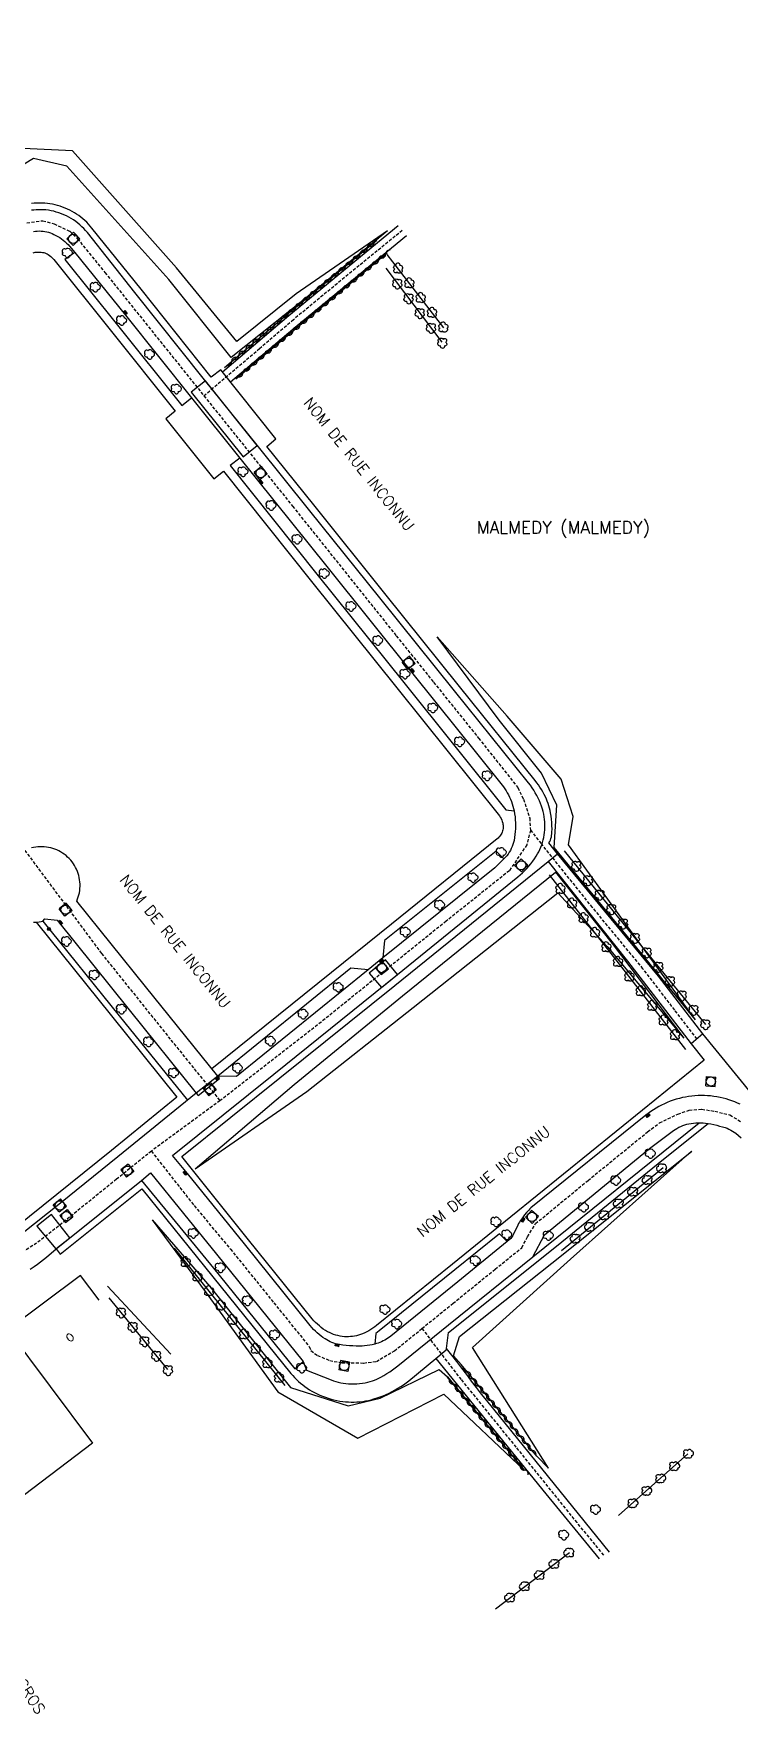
# Model space of a CAD drawing. Header units: millimetres. Extents: x 267000 to 267771, y 124261 to 125001.
# Drawn here: x 267384.8 to 267498.8, y 124571.6 to 124842.8 of the extents above; entities that cross this region are included whole.
import ezdxf
from ezdxf.enums import TextEntityAlignment as Align

# ---------------------------------------------------------------- set-up
doc = ezdxf.new("R2010")
doc.units = ezdxf.units.MM
doc.linetypes.add('DASHED', pattern=[0.75, 0.5, -0.25])
doc.layers.get('0').update_dxf_attribs({"linetype": 'CONTINUOUS'})
for name, color, linetype in [('W0001', 6, 'DASHED'), ('W0003', 5, 'CONTINUOUS'), ('W0006', 2, 'CONTINUOUS'), ('W0008', 7, 'CONTINUOUS'), ('W0014', 7, 'CONTINUOUS'), ('W0020', 2, 'CONTINUOUS'), ('W0060', 7, 'DASHED'), ('W0061', 7, 'CONTINUOUS'), ('W0100', 7, 'CONTINUOUS'), ('W0210', 2, 'CONTINUOUS'), ('W0211', 2, 'CONTINUOUS'), ('W0212', 2, 'CONTINUOUS'), ('W0213', 2, 'CONTINUOUS'), ('W0300', 7, 'CONTINUOUS'), ('W0302', 3, 'CONTINUOUS'), ('W0310', 3, 'CONTINUOUS'), ('W0323', 7, 'CONTINUOUS'), ('W0400', 7, 'CONTINUOUS'), ('W0420', 7, 'CONTINUOUS'), ('W0856', 7, 'CONTINUOUS'), ('W0980', 7, 'CONTINUOUS'), ('W0989', 7, 'CONTINUOUS'), ('W0991', 7, 'CONTINUOUS')]:
    doc.layers.add(name, color=color, linetype=linetype)
doc.styles.get("Standard").update_dxf_attribs({"font": 'romans.shx', "width": 0.85})

# ---------------------------------------------------------------- blocks, each defined once
blk = doc.blocks.new('T300')
for p, q in [((-0.8, 0.51), (-0.86, 0.34)), ((-0.86, 0.34), (-0.86, 0.17)), ((-0.86, 0.17), (-0.74, 0.06)), ((-0.69, 0.63), (-0.8, 0.51)), ((-0.8, -0.06), (-0.74, 0.06)), ((-0.74, 0.06), (-0.69, 0.11)), ((-0.57, 0.69), (-0.69, 0.63)), ((-0.46, 0.69), (-0.57, 0.69)), ((-0.29, 0.63), (-0.46, 0.69)), ((-0.29, 0.63), (-0.17, 0.74)), ((-0.23, 0.57), (-0.29, 0.63)), ((-0.17, 0.74), (-0.06, 0.8)), ((-0.06, 0.8), (0.06, 0.8)), ((0.06, 0.8), (0.23, 0.74)), ((0.23, 0.74), (0.34, 0.63)), ((0.34, 0.63), (0.4, 0.51)), ((0.46, 0.46), (0.34, 0.46)), ((0.4, 0.51), (0.4, 0.46)), ((0.57, 0.4), (0.46, 0.46)), ((0.57, 0.4), (0.69, 0.29)), ((0.69, 0.29), (0.74, 0.17)), ((0.74, 0.06), (0.69, -0.17)), ((0.74, 0.17), (0.74, 0.06)), ((-0.8, -0.17), (-0.8, -0.06)), ((-0.8, -0.23), (-0.8, -0.17)), ((-0.74, -0.34), (-0.8, -0.23)), ((-0.69, -0.4), (-0.74, -0.34)), ((-0.51, -0.46), (-0.69, -0.4)), ((-0.4, -0.46), (-0.51, -0.46)), ((-0.4, -0.46), (-0.34, -0.46)), ((-0.34, -0.46), (-0.34, -0.4)), ((-0.34, -0.51), (-0.34, -0.46)), ((-0.29, -0.63), (-0.34, -0.51)), ((-0.17, -0.74), (-0.29, -0.63)), ((-0.06, -0.8), (-0.17, -0.74)), ((0.06, -0.8), (-0.06, -0.8)), ((0.17, -0.74), (0.06, -0.8)), ((0.23, -0.69), (0.17, -0.74)), ((0.29, -0.46), (0.23, -0.46)), ((0.29, -0.63), (0.23, -0.69)), ((0.46, -0.4), (0.29, -0.46)), ((0.34, -0.51), (0.29, -0.63)), ((0.34, -0.51), (0.34, -0.46)), ((0.57, -0.34), (0.46, -0.4)), ((0.63, -0.29), (0.57, -0.34)), ((0.69, -0.17), (0.63, -0.29))]:
    blk.add_line(p, q)
blk = doc.blocks.new('T420')
for p, q in [((0.75, 0.75), (-0.75, 0.75)), ((-0.75, 0.75), (-0.75, -0.75)), ((0.75, 0.75), (0.75, -0.75)), ((0.75, -0.75), (-0.75, -0.75))]:
    blk.add_line(p, q)
blk.add_ellipse((0, 0), major_axis=(-0.53, 0.53), ratio=1, start_param=3.926991, end_param=10.210176)
blk = doc.blocks.new('T400')
for p, q in [((-0.15, 0.3), (0.15, 0.3)), ((-0.15, -0.25), (-0.15, 0.3)), ((-0.15, 0.15), (0.15, 0.15)), ((-0.15, 0), (0.15, 0)), ((0.15, 0.3), (0.15, -0.25)), ((-0.15, -0.15), (0.15, -0.15)), ((-0.15, -0.25), (-0.15, -0.3)), ((-0.15, -0.3), (0.15, -0.3)), ((0.15, -0.3), (0.15, -0.25))]:
    blk.add_line(p, q)
blk = doc.blocks.new('T856')
for p, q in [((-0.125, 0), (0.125, 0)), ((0, 0.125), (0, -0.125))]:
    blk.add_line(p, q)
blk.add_ellipse((0, 0), major_axis=(-0.177, 0.177), ratio=1, start_param=3.9269908, end_param=10.2101761)
blk = doc.blocks.new('t302o')
for p, q in [((-0.8, 0.51), (-0.86, 0.34)), ((-0.86, 0.34), (-0.86, 0.17)), ((-0.86, 0.17), (-0.74, 0.06)), ((-0.69, 0.63), (-0.8, 0.51)), ((-0.8, -0.06), (-0.74, 0.06)), ((-0.74, 0.06), (-0.69, 0.11)), ((-0.57, 0.69), (-0.69, 0.63)), ((-0.46, 0.69), (-0.57, 0.69)), ((-0.29, 0.63), (-0.46, 0.69)), ((-0.29, 0.63), (-0.17, 0.74)), ((-0.23, 0.57), (-0.29, 0.63)), ((-0.17, 0.74), (-0.06, 0.8)), ((-0.06, 0.8), (0.06, 0.8)), ((0.06, 0.8), (0.23, 0.74)), ((0.23, 0.74), (0.34, 0.63)), ((0.34, 0.63), (0.4, 0.51)), ((0.46, 0.46), (0.34, 0.46)), ((0.4, 0.51), (0.4, 0.46)), ((0.57, 0.4), (0.46, 0.46)), ((0.57, 0.4), (0.69, 0.29)), ((0.69, 0.29), (0.74, 0.17)), ((0.74, 0.06), (0.69, -0.17)), ((0.74, 0.17), (0.74, 0.06)), ((-0.8, -0.17), (-0.8, -0.06)), ((-0.8, -0.23), (-0.8, -0.17)), ((-0.74, -0.34), (-0.8, -0.23)), ((-0.69, -0.4), (-0.74, -0.34)), ((-0.51, -0.46), (-0.69, -0.4)), ((-0.4, -0.46), (-0.51, -0.46)), ((-0.4, -0.46), (-0.34, -0.46)), ((-0.34, -0.46), (-0.34, -0.4)), ((-0.34, -0.51), (-0.34, -0.46)), ((-0.29, -0.63), (-0.34, -0.51)), ((-0.17, -0.74), (-0.29, -0.63)), ((-0.06, -0.8), (-0.17, -0.74)), ((0.06, -0.8), (-0.06, -0.8)), ((0.17, -0.74), (0.06, -0.8)), ((0.23, -0.69), (0.17, -0.74)), ((0.29, -0.46), (0.23, -0.46)), ((0.29, -0.63), (0.23, -0.69)), ((0.46, -0.4), (0.29, -0.46)), ((0.34, -0.51), (0.29, -0.63)), ((0.34, -0.51), (0.34, -0.46)), ((0.57, -0.34), (0.46, -0.4)), ((0.63, -0.29), (0.57, -0.34)), ((0.69, -0.17), (0.63, -0.29))]:
    blk.add_line(p, q)
blk = doc.blocks.new('t310o')
at = {"color": 0, "linetype": 'Continuous'}
for centre, start, end in [((-0.5, 0.38), 216.8699, 323.1304), ((0.5, -0.37), 36.8699, 143.1303)]:
    blk.add_arc(centre, 0.625, start, end, dxfattribs=at)

msp = doc.modelspace()

# ---------------------------------------------------------------- linework, layer by layer
at = {"layer": 'W0001'}
for points in [[(267383.72, 124812.28), (267386.29, 124812.64), (267388.1, 124812.11), (267390.65, 124810.94), (267391.88, 124809.73), (267396.32, 124804.28), (267405.73, 124792.55), (267412.31, 124784.36), (267426.63, 124766.53), (267436.45, 124754.26), (267443.38, 124745.6), (267449.41, 124738.1), (267456.67, 124729.08), (267463.01, 124721.1), (267463.94, 124719.2), (267464.92, 124716.16), (267465.04, 124714.22), (267464.45, 124711.86), (267461.64, 124707.68), (267451.43, 124699.52), (267441.21, 124691.28), (267431.24, 124683.23), (267414.9, 124670.53), (267403.82, 124662.4), (267398.18, 124657.84), (267388.83, 124650.28), (267385.29, 124647.54), (267380.7, 124644.62)], [(267412.31, 124784.36), (267413.61, 124785.46)], [(267465.04, 124714.22), (267466.88, 124711.94)], [(267383.38, 124710.96), (267395.76, 124694.32), (267406.99, 124680.33), (267414.9, 124670.53)], [(267403.82, 124662.4), (267410.72, 124653.59), (267416.59, 124646.58), (267423.59, 124637.91), (267429.31, 124630.84), (267429.58, 124630.18), (267430.64, 124629.39), (267432.63, 124628.6), (267434.6, 124628.19), (267438.11, 124628.18), (267440.16, 124628.41), (267440.16, 124628.41), (267442.05, 124629.57), (267443.07, 124630.13), (267447.52, 124633.75), (267452.54, 124637.82), (267459.33, 124643.33), (267463.65, 124646.8), (267464.58, 124648.57), (267465.87, 124650.69), (267474.34, 124657.67), (267483.96, 124665.51), (267485.9, 124666.94), (267488.86, 124668.36), (267490.68, 124669), (267492.71, 124669.15), (267494.84, 124668.83), (267497.26, 124668.24), (267499, 124667.17)], [(267447.52, 124633.75), (267448.88, 124631.99)]]:
    msp.add_lwpolyline(points, dxfattribs=at)
at = {"layer": 'W0003'}
msp.add_lwpolyline([(267414.55, 124674.51), (267411.06, 124671.73), (267411.36, 124671.36), (267414.85, 124674.14)], close=True, dxfattribs=at)
at = {"layer": 'W0006'}
for points in [[(267391.47, 124807.49), (267389.87, 124806.36), (267398.13, 124796.02), (267408.74, 124782.8), (267410.3, 124784.05)], [(267418.1, 124774.31), (267416.57, 124773.09), (267430.56, 124755.58), (267444.59, 124738.07), (267461.08, 124717.49), (267462.39, 124717.34)], [(267460.77, 124709.59), (267459.5, 124710.85), (267441.49, 124696.39), (267441.23, 124693.59)], [(267386.3, 124699.55), (267398.61, 124684.23), (267409.64, 124670.6)], [(267438.86, 124691.65), (267436.05, 124691.96), (267414.55, 124674.51)], [(267465.44, 124645.34), (267492.3, 124666.98)], [(267402.25, 124657.65), (267413.87, 124643.49), (267426.99, 124627.26), (267428.33, 124628.4)], [(267461.29, 124647.79), (267460.03, 124649.03), (267452.83, 124643.21), (267440.63, 124633.39), (267440.08, 124632.96), (267439.89, 124631.23)]]:
    msp.add_lwpolyline(points, dxfattribs=at)
at = {"layer": 'W0008'}
for points in [[(267498.92, 124669.95), (267498.48, 124670.16), (267498.03, 124670.35), (267497.57, 124670.53), (267497.11, 124670.68), (267496.64, 124670.83), (267496.17, 124670.95), (267495.67, 124671.07), (267495.17, 124671.16), (267494.66, 124671.24), (267494.15, 124671.3), (267493.64, 124671.34), (267493.13, 124671.37), (267492.62, 124671.37), (267492.11, 124671.36), (267491.6, 124671.33), (267491.09, 124671.28), (267490.59, 124671.22), (267490.08, 124671.13), (267489.58, 124671.03), (267489.09, 124670.91), (267488.6, 124670.77), (267488.11, 124670.62), (267487.63, 124670.45), (267487.15, 124670.26), (267486.69, 124670.05), (267486.23, 124669.83), (267485.78, 124669.6), (267485.33, 124669.34), (267484.9, 124669.07), (267484.48, 124668.79), (267484.06, 124668.49), (267483.66, 124668.18), (267465.12, 124653.21), (267464.93, 124653.05), (267464.76, 124652.87), (267464.42, 124652.5), (267464.11, 124652.12), (267463.86, 124651.8), (267463.63, 124651.48), (267463.4, 124651.15), (267463.26, 124650.92), (267463.13, 124650.69), (267463.01, 124650.45), (267462.32, 124648.96), (267462.22, 124648.77), (267462.11, 124648.59), (267462.01, 124648.43), (267461.89, 124648.29), (267461.85, 124648.26), (267461.29, 124647.79), (267453.29, 124641.29), (267442.49, 124632.52), (267442.27, 124632.35), (267442.03, 124632.18), (267441.78, 124632.02), (267441.53, 124631.87), (267441.27, 124631.74), (267441.01, 124631.61), (267440.73, 124631.5), (267440.45, 124631.4), (267440.17, 124631.31), (267439.89, 124631.23), (267439.48, 124631.13), (267439.08, 124631.06), (267438.67, 124631), (267438.26, 124630.95), (267437.85, 124630.92), (267437.44, 124630.91), (267436.9, 124630.91), (267436.36, 124630.93), (267435.81, 124630.96), (267435.27, 124631.01), (267434.73, 124631.08), (267434.2, 124631.16), (267433.89, 124631.22), (267433.58, 124631.29), (267433.28, 124631.39), (267432.99, 124631.49), (267432.7, 124631.61), (267432.42, 124631.75), (267432.14, 124631.9), (267431.88, 124632.06), (267431.54, 124632.29), (267431.22, 124632.53), (267430.9, 124632.78), (267430.6, 124633.04), (267430.31, 124633.32), (267430.02, 124633.6), (267429.75, 124633.9), (267429.49, 124634.21), (267418.85, 124647.43), (267409.67, 124658.77), (267407.24, 124661.69), (267423.62, 124674.81), (267443.56, 124690.9), (267463.03, 124706.69), (267463.41, 124707.01), (267463.77, 124707.35), (267464.13, 124707.69), (267464.47, 124708.05), (267464.8, 124708.42), (267465.12, 124708.81), (267465.42, 124709.2), (267465.7, 124709.61), (267465.97, 124710.03), (267466.18, 124710.38), (267466.38, 124710.74), (267466.55, 124711.11), (267466.71, 124711.48), (267466.86, 124711.87), (267466.98, 124712.25), (267467.09, 124712.65), (267467.18, 124713.05), (267467.25, 124713.45), (267467.31, 124713.87), (267467.35, 124714.29), (267467.36, 124714.71), (267467.36, 124715.13), (267467.35, 124715.55), (267467.31, 124715.96), (267467.25, 124716.38), (267467.18, 124716.8), (267467.08, 124717.21), (267466.97, 124717.61), (267466.83, 124718.07), (267466.66, 124718.52), (267466.48, 124718.97), (267466.28, 124719.41), (267466.06, 124719.84), (267465.83, 124720.26), (267465.58, 124720.68), (267465.32, 124721.08), (267465.04, 124721.47), (267464.74, 124721.85), (267452.79, 124736.71), (267440.72, 124751.73), (267429.43, 124765.78), (267420.91, 124776.37), (267412.42, 124786.95), (267401.17, 124801.06), (267393.48, 124810.71), (267393.2, 124811.04), (267392.91, 124811.37), (267392.6, 124811.67), (267392.28, 124811.97), (267391.95, 124812.25), (267391.6, 124812.51), (267391.25, 124812.76), (267390.88, 124813), (267390.5, 124813.21), (267390.11, 124813.41), (267389.71, 124813.6), (267389.31, 124813.76), (267388.89, 124813.91), (267388.47, 124814.04), (267388.05, 124814.15), (267387.62, 124814.24), (267387.19, 124814.32), (267386.75, 124814.37), (267386.37, 124814.4), (267385.99, 124814.41), (267385.61, 124814.41), (267385.23, 124814.39), (267384.85, 124814.36), (267384.47, 124814.31)], [(267384.79, 124810.9), (267385.1, 124810.94), (267385.4, 124810.97), (267385.71, 124810.98), (267386.02, 124810.97), (267386.32, 124810.94), (267386.63, 124810.89), (267386.93, 124810.83), (267387.23, 124810.76), (267387.52, 124810.67), (267387.81, 124810.56), (267388.09, 124810.43), (267388.41, 124810.27), (267388.72, 124810.1), (267389.02, 124809.91), (267389.31, 124809.71), (267389.6, 124809.49), (267389.87, 124809.26), (267390.13, 124809.02), (267390.38, 124808.77), (267390.61, 124808.5), (267391.47, 124807.49), (267399.65, 124797.39), (267410.3, 124784.05), (267418.1, 124774.31), (267432.18, 124756.78), (267446.04, 124739.49), (267460.45, 124721.51), (267460.68, 124721.21), (267460.9, 124720.9), (267461.11, 124720.58), (267461.31, 124720.25), (267461.49, 124719.91), (267461.66, 124719.57), (267461.82, 124719.21), (267461.96, 124718.84), (267462.09, 124718.47), (267462.21, 124718.1), (267462.31, 124717.72), (267462.39, 124717.34), (267462.48, 124716.86), (267462.55, 124716.39), (267462.6, 124715.91), (267462.63, 124715.43), (267462.63, 124714.94), (267462.62, 124714.46), (267462.59, 124713.98), (267462.54, 124713.5), (267462.47, 124713.03), (267462.39, 124712.55), (267462.31, 124712.22), (267462.21, 124711.89), (267462.09, 124711.57), (267461.95, 124711.26), (267461.8, 124710.95), (267461.62, 124710.66), (267461.44, 124710.37), (267461.23, 124710.1), (267461.01, 124709.84), (267460.77, 124709.59), (267459.29, 124708.13), (267441.23, 124693.59), (267438.86, 124691.65), (267417.55, 124674.47), (267414.55, 124674.51), (267402.88, 124688.97), (267391.78, 124702.78), (267391.91, 124703.11), (267392.02, 124703.44), (267392.12, 124703.78), (267392.19, 124704.12), (267392.25, 124704.47), (267392.29, 124704.82), (267392.3, 124705.17), (267392.3, 124705.52), (267392.28, 124705.87), (267392.23, 124706.22), (267392.17, 124706.57), (267392.09, 124706.91), (267391.99, 124707.24), (267391.87, 124707.57), (267391.73, 124707.9), (267391.58, 124708.21), (267391.41, 124708.52), (267391.22, 124708.81), (267391.01, 124709.1), (267390.79, 124709.37), (267390.55, 124709.63), (267390.3, 124709.88), (267390.04, 124710.11), (267389.76, 124710.33), (267389.47, 124710.53), (267389.17, 124710.71), (267388.87, 124710.88), (267388.55, 124711.03), (267388.23, 124711.16), (267387.9, 124711.27), (267387.56, 124711.36), (267387.22, 124711.44), (267386.88, 124711.5), (267386.53, 124711.53), (267386.18, 124711.55), (267385.84, 124711.55), (267385.49, 124711.53), (267385.14, 124711.49), (267384.8, 124711.43), (267384.46, 124711.35)], [(267384.77, 124699.37), (267385.08, 124699.37), (267385.39, 124699.39), (267385.7, 124699.42), (267386, 124699.48), (267386.3, 124699.55), (267386.62, 124699.91), (267388.63, 124699.67), (267400.21, 124685.21), (267411.06, 124671.73), (267398.4, 124661.48), (267389.12, 124653.99), (267382.86, 124648.98)], [(267384.22, 124643.34), (267384.9, 124643.78), (267385.41, 124644.14), (267385.91, 124644.51), (267386.39, 124644.89), (267386.87, 124645.29), (267388.42, 124646.64), (267402.25, 124657.65), (267403.69, 124658.91), (267414.34, 124645.73), (267428.33, 124628.4), (267428.86, 124627.03), (267432.84, 124625.45), (267433.22, 124625.3), (267433.61, 124625.18), (267434.01, 124625.07), (267434.41, 124624.98), (267434.82, 124624.91), (267435.23, 124624.86), (267435.64, 124624.82), (267436.09, 124624.8), (267436.54, 124624.81), (267437, 124624.83), (267437.45, 124624.86), (267437.9, 124624.92), (267438.35, 124625), (267438.79, 124625.09), (267439.16, 124625.19), (267439.52, 124625.3), (267439.87, 124625.42), (267440.22, 124625.57), (267440.56, 124625.72), (267440.9, 124625.9), (267441.38, 124626.17), (267441.85, 124626.46), (267442.31, 124626.76), (267442.77, 124627.07), (267443.21, 124627.4), (267443.65, 124627.74), (267451.79, 124634.35), (267465.44, 124645.34), (267467.31, 124648.88), (267484.26, 124662.84), (267488.14, 124665.7), (267488.42, 124665.89), (267488.71, 124666.07), (267489.01, 124666.24), (267489.32, 124666.39), (267489.64, 124666.52), (267489.96, 124666.63), (267490.29, 124666.73), (267490.62, 124666.81), (267491.01, 124666.88), (267491.39, 124666.93), (267491.78, 124666.97), (267492.17, 124666.98), (267492.56, 124666.98), (267492.95, 124666.96), (267493.34, 124666.92), (267493.72, 124666.87), (267494.2, 124666.78), (267494.68, 124666.68), (267495.15, 124666.57), (267495.59, 124666.45), (267496.04, 124666.33), (267496.48, 124666.19), (267496.79, 124666.08), (267497.1, 124665.95), (267497.39, 124665.8), (267497.68, 124665.64), (267497.96, 124665.46), (267498.23, 124665.27), (267498.67, 124664.92), (267499.1, 124664.56)]]:
    msp.add_lwpolyline(points, dxfattribs=at)
at = {"layer": 'W0014'}
for points in [[(267504.38, 124667.21), (267495.04, 124678.68), (267492.9, 124681.31), (267490.98, 124679.72), (267493.09, 124677.07), (267483.12, 124669.03), (267461.85, 124651.77), (267452.45, 124644.15), (267440.19, 124634.23), (267439.9, 124634), (267439.59, 124633.78), (267439.27, 124633.58), (267438.95, 124633.39), (267438.61, 124633.22), (267438.27, 124633.05), (267437.93, 124632.91), (267437.57, 124632.78), (267437.26, 124632.68), (267436.95, 124632.59), (267436.63, 124632.53), (267436.31, 124632.48), (267435.99, 124632.44), (267435.66, 124632.42), (267435.34, 124632.42), (267435.01, 124632.43), (267434.65, 124632.47), (267434.3, 124632.52), (267433.95, 124632.6), (267433.6, 124632.69), (267433.26, 124632.8), (267432.93, 124632.93), (267432.6, 124633.08), (267432.28, 124633.24), (267431.93, 124633.45), (267431.59, 124633.67), (267431.26, 124633.91), (267430.95, 124634.16), (267430.64, 124634.43), (267430.35, 124634.72), (267430.07, 124635.01), (267429.81, 124635.32), (267419.53, 124648.07), (267408.75, 124661.5), (267424.57, 124674.23), (267443.16, 124689.15), (267467.89, 124709.18), (267469.41, 124710.42), (267468.04, 124712.15), (267468.15, 124712.39), (267468.26, 124712.63), (267468.35, 124712.87), (267468.42, 124713.13), (267468.47, 124713.38), (267468.51, 124713.64), (267468.52, 124713.9), (267468.53, 124714.42), (267468.52, 124714.94), (267468.49, 124715.46), (267468.44, 124715.98), (267468.37, 124716.49), (267468.29, 124717.01), (267468.21, 124717.39), (267468.12, 124717.77), (267468.01, 124718.15), (267467.89, 124718.52), (267467.76, 124718.88), (267467.61, 124719.24), (267467.45, 124719.6), (267467.25, 124720), (267467.04, 124720.39), (267466.81, 124720.78), (267466.58, 124721.16), (267466.33, 124721.53), (267466.06, 124721.89), (267465.79, 124722.24), (267453.58, 124737.43), (267441.5, 124752.45), (267430.04, 124766.73), (267422.46, 124776.17), (267423.93, 124777.43), (267415.03, 124788.58), (267413.48, 124787.35), (267402.15, 124801.6), (267394.22, 124811.45), (267393.95, 124811.77), (267393.67, 124812.08), (267393.38, 124812.38), (267393.07, 124812.67), (267392.75, 124812.95), (267392.43, 124813.21), (267392.09, 124813.46), (267391.74, 124813.7), (267391.39, 124813.92), (267391.02, 124814.13), (267390.65, 124814.33), (267390.27, 124814.51), (267389.88, 124814.68), (267389.48, 124814.83), (267389.08, 124814.97), (267388.68, 124815.09), (267388.27, 124815.2), (267387.86, 124815.29), (267387.44, 124815.36), (267387.02, 124815.42), (267386.59, 124815.46), (267386.16, 124815.48), (267385.73, 124815.49), (267385.3, 124815.48), (267384.87, 124815.44), (267384.44, 124815.39)], [(267384.74, 124807.43), (267384.9, 124807.49), (267385.07, 124807.53), (267385.31, 124807.56), (267385.55, 124807.58), (267385.79, 124807.58), (267386.03, 124807.56), (267386.26, 124807.52), (267386.46, 124807.48), (267386.64, 124807.42), (267386.83, 124807.35), (267387.01, 124807.26), (267387.18, 124807.16), (267387.38, 124807.02), (267387.56, 124806.87), (267387.74, 124806.71), (267387.91, 124806.54), (267388.07, 124806.35), (267397.17, 124795.01), (267407.69, 124781.9), (267406.17, 124780.66), (267413.93, 124770.96), (267415.46, 124772.2), (267429.7, 124754.39), (267443.47, 124737.23), (267460.04, 124716.55), (267460.18, 124716.32), (267460.29, 124716.09), (267460.4, 124715.85), (267460.49, 124715.61), (267460.57, 124715.36), (267460.61, 124715.19), (267460.64, 124715.02), (267460.65, 124714.84), (267460.65, 124714.67), (267460.63, 124714.5), (267460.59, 124714.3), (267460.54, 124714.11), (267460.48, 124713.92), (267460.4, 124713.74), (267460.31, 124713.56), (267460.21, 124713.39), (267460.09, 124713.23), (267459.96, 124713.08), (267459.82, 124712.94), (267459.67, 124712.81), (267442.6, 124699.05), (267432.89, 124691.25), (267413.59, 124675.67)], [(267385.2, 124699.38), (267397.4, 124684.24), (267407.96, 124671.09), (267397.39, 124662.52), (267381.95, 124650.04)], [(267388.42, 124646.64), (267389.11, 124645.76), (267402.26, 124656.3), (267413.73, 124642.12), (267426.36, 124626.5), (267426.65, 124626.16), (267426.95, 124625.83), (267427.26, 124625.51), (267427.59, 124625.2), (267427.92, 124624.91), (267428.27, 124624.63), (267428.62, 124624.36), (267428.99, 124624.1), (267429.36, 124623.86), (267429.75, 124623.64), (267430.17, 124623.41), (267430.6, 124623.19), (267431.04, 124622.99), (267431.48, 124622.81), (267431.93, 124622.64), (267432.39, 124622.49), (267432.85, 124622.35), (267433.31, 124622.23), (267433.78, 124622.13), (267434.26, 124622.04), (267434.72, 124621.97), (267435.18, 124621.92), (267435.64, 124621.89), (267436.1, 124621.87), (267436.57, 124621.88), (267437.03, 124621.9), (267437.49, 124621.93), (267437.96, 124621.99), (267438.41, 124622.06), (267438.87, 124622.15), (267439.32, 124622.25), (267439.77, 124622.38), (267440.28, 124622.54), (267440.78, 124622.71), (267441.27, 124622.9), (267441.76, 124623.11), (267442.25, 124623.33), (267442.72, 124623.57), (267443.19, 124623.83), (267443.64, 124624.1), (267444.09, 124624.38), (267444.53, 124624.68), (267444.96, 124625), (267445.38, 124625.32), (267449.79, 124628.9), (267451.43, 124630.3), (267451.51, 124630.51), (267451.81, 124633.09), (267469.24, 124647.06), (267486.51, 124661.07), (267493.72, 124666.87)]]:
    msp.add_lwpolyline(points, dxfattribs=at)
at = {"layer": 'W0020'}
for points in [[(267412.54, 124786.77), (267410.27, 124784.96), (267418.63, 124774.52), (267420.9, 124776.34)], [(267441.66, 124693.27), (267439, 124691.13), (267440.97, 124688.84), (267443.55, 124690.91)], [(267387.68, 124652.17), (267385.31, 124650.3), (267388.37, 124646.6), (267390.65, 124648.4)]]:
    msp.add_lwpolyline(points, close=True, dxfattribs=at)
at = {"layer": 'W0060'}
for points in [[(267444.35, 124811.06), (267435.6, 124803.93), (267426.76, 124796.65), (267421.3, 124791.96), (267413.61, 124785.46)], [(267491.94, 124680.51), (267488.35, 124685.17), (267483.22, 124691.85), (267475.06, 124701.75), (267466.88, 124711.94)], [(267476.9, 124597.15), (267472.58, 124602.4), (267462.76, 124614.58), (267453.89, 124625.52), (267448.88, 124631.99)]]:
    msp.add_lwpolyline(points, dxfattribs=at)
at = {"layer": 'W0061'}
for points in [[(267415.29, 124788.25), (267426.01, 124797.31), (267443.68, 124811.87)], [(267416.6, 124786.62), (267427.35, 124795.7), (267445.02, 124810.25)], [(267492.9, 124681.31), (267485.72, 124690.62), (267469.41, 124710.42)], [(267467.89, 124709.18), (267480.72, 124693.07), (267490.98, 124679.72)], [(267449.79, 124628.9), (267467.53, 124607.03), (267476.16, 124596.54)], [(267477.81, 124597.66), (267457.99, 124622.13), (267457.16, 124623.16), (267456.35, 124624.2), (267455.55, 124625.25), (267454.75, 124626.31), (267453.96, 124627.36), (267453.16, 124628.41), (267452.34, 124629.45), (267451.51, 124630.51)]]:
    msp.add_lwpolyline(points, dxfattribs=at)
at = {"layer": 'W0100'}
msp.add_lwpolyline([(267395.38, 124638.3), (267392.38, 124642.31), (267380.63, 124633.53), (267394.31, 124615.21), (267380.63, 124604.86), (267372.75, 124615.17), (267348.45, 124596.6), (267351.49, 124592.63)], dxfattribs=at)
at = {"layer": 'W0210'}
for points in [[(267491.71, 124683.58), (267483.02, 124695.51), (267471.2, 124711.84), (267471.94, 124716.45), (267469.98, 124722.46), (267461.28, 124732.62), (267449.96, 124745.44)], [(267410.92, 124659.55), (267428.92, 124672), (267446.12, 124685.6), (267469.45, 124704.12), (267477.46, 124695.45), (267489.84, 124680.62)], [(267467.95, 124611.21), (267455.7, 124630.71), (267471.5, 124644.97), (267491.08, 124662.37)], [(267403.95, 124651.29), (267412.67, 124639.52), (267424.25, 124623.54), (267437.18, 124616.06), (267451.03, 124623.13), (267464.04, 124610.88)]]:
    msp.add_lwpolyline(points, dxfattribs=at)
at = {"layer": 'W0211'}
msp.add_lwpolyline([(267441.95, 124811.01), (267428.53, 124799.97), (267416.73, 124790.56), (267406.65, 124803.12), (267390.17, 124821.46), (267384.79, 124822.7), (267378.72, 124819.02), (267360.71, 124804.27), (267333.37, 124783.54), (267313.85, 124805.9), (267307.08, 124806.99), (267295.82, 124820.9), (267283.67, 124836.14), (267278.24, 124842.85)], dxfattribs=at)
at = {"layer": 'W0212'}
msp.add_lwpolyline([(267441.95, 124811.01), (267427.2, 124800.8), (267417.61, 124793.13), (267407.86, 124805.02), (267391.08, 124823.94), (267383.12, 124824.29), (267380.01, 124822.75), (267358.88, 124806.27), (267332.75, 124785.47), (267314.29, 124807.17), (267307.52, 124808.09), (267296.37, 124821.73), (267284.33, 124835.93), (267278.24, 124842.85)], dxfattribs=at)
at = {"layer": 'W0213'}
for points in [[(267491.71, 124683.58), (267482.97, 124694.3), (267468.9, 124711.41), (267469.33, 124718.28), (267466.84, 124723.44), (267459.98, 124731.97), (267449.96, 124745.44)], [(267410.92, 124659.55), (267426.89, 124673.15), (267444.38, 124687.46), (267469.07, 124707.43), (267478.26, 124695.93), (267489.84, 124680.62)], [(267467.95, 124611.21), (267466.07, 124613.13), (267453.83, 124627.93), (267452.61, 124629.32), (267453.57, 124632.44), (267470.35, 124645.78), (267491.13, 124662.38)], [(267403.95, 124651.29), (267413.27, 124640.52), (267426.29, 124624.23), (267435.62, 124621.28), (267440.8, 124622.49), (267450.3, 124627.12), (267451.63, 124625.93), (267464.04, 124610.88)]]:
    msp.add_lwpolyline(points, dxfattribs=at)
at = {"layer": 'W0302'}
for points in [[(267441.85, 124807.2), (267450.98, 124795.31)], [(267450.8, 124793.01), (267441.72, 124804.95)], [(267493.37, 124682.82), (267483.03, 124695.51), (267470.54, 124710.87)], [(267468.05, 124707.01), (267479.02, 124693.08), (267490.11, 124678.82)], [(267470.04, 124646.37), (267486.5, 124659.76)], [(267407.48, 124646.72), (267425.4, 124624.57)], [(267406.48, 124627.11), (267397, 124638.73)], [(267490.45, 124613.5), (267479.24, 124603.53)], [(267459.4, 124588.49), (267471.35, 124597.56)]]:
    msp.add_lwpolyline(points, dxfattribs=at)
at = {"layer": 'W0310'}
for points in [[(267415.64, 124788.95), (267425.58, 124797.36), (267440.24, 124809.47)], [(267417.47, 124787.09), (267427.47, 124795.48), (267441.89, 124807.44)], [(267451.62, 124625.92), (267464.04, 124610.88)], [(267466.07, 124613.13), (267453.83, 124627.93)]]:
    msp.add_lwpolyline(points, dxfattribs=at)
at = {"layer": 'W0323'}
msp.add_lwpolyline([(267406.94, 124629.6), (267396.73, 124640.59)], dxfattribs=at)

# ---------------------------------------------------------------- block references
at = {"layer": 'W0300'}
for p in [(267390.29, 124807.41), (267394.79, 124801.89), (267399.04, 124796.51), (267403.56, 124791.04), (267407.88, 124785.45), (267418.64, 124772.09), (267423.19, 124766.64), (267427.39, 124761.18), (267431.78, 124755.65), (267436.09, 124750.34), (267440.43, 124744.83), (267444.8, 124739.43), (267449.31, 124733.95), (267453.64, 124728.48), (267458.08, 124723), (267460.37, 124710.61), (267455.78, 124706.54), (267450.42, 124702.11), (267390.15, 124696.24), (267444.87, 124697.76), (267394.62, 124690.83), (267434.03, 124688.84), (267399.02, 124685.31), (267428.36, 124684.5), (267403.39, 124680.03), (267423.08, 124680.15), (267407.44, 124675.01), (267417.76, 124675.79), (267484.45, 124661.98), (267478.87, 124657.64), (267473.65, 124653.32), (267410.62, 124649.11), (267459.52, 124650.96), (267461.26, 124648.89), (267467.97, 124648.74), (267456.18, 124644.69), (267415, 124643.56), (267419.37, 124638.22), (267441.57, 124636.8), (267443.48, 124634.47), (267423.76, 124632.71), (267428.14, 124627.35), (267475.59, 124604.5), (267470.46, 124600.39)]:
    msp.add_blockref('T300', p, dxfattribs=at)
at = {"layer": 'W0302'}
for p, rotation in [((267443.68, 124804.82), 307.521590156769), ((267443.53, 124802.56), 127.2614052243701), ((267445.5, 124802.45), 307.521590156769), ((267445.35, 124800.18), 127.2614052243701), ((267447.33, 124800.07), 307.521590156769), ((267447.16, 124797.79), 127.2614052243701), ((267448.98, 124795.4), 127.2614052243701), ((267449.16, 124797.69), 307.521590156769), ((267450.98, 124795.31), 307.521590156769), ((267450.8, 124793.01), 127.2614052243701), ((267472.43, 124708.54), 129.1132355383744), ((267474.33, 124706.21), 129.1132355383744), ((267469.9, 124704.65), 308.2272869341154), ((267476.22, 124703.88), 129.1132355383744), ((267471.76, 124702.3), 308.2272869341154), ((267478.11, 124701.56), 129.1132355383744), ((267473.62, 124699.94), 308.2272869341154), ((267475.47, 124697.58), 308.2272869341154), ((267480, 124699.23), 129.1132355383744), ((267477.33, 124695.23), 308.2272869341154), ((267481.9, 124696.9), 129.1132355383744), ((267479.18, 124692.87), 307.8722018975449), ((267483.79, 124694.57), 129.1790845255294), ((267485.68, 124692.25), 129.1790845255294), ((267481.03, 124690.5), 307.8722018975449), ((267487.58, 124689.92), 129.1790845255294), ((267482.87, 124688.13), 307.8722018975449), ((267489.47, 124687.6), 129.1790845255294), ((267484.71, 124685.76), 307.8722018975449), ((267491.37, 124685.27), 129.1790845255294), ((267486.55, 124683.4), 307.8722018975449), ((267493.27, 124682.95), 129.1790845255294), ((267488.39, 124681.03), 307.8722018975449), ((267486.33, 124659.62), 39.12397561873765), ((267484, 124657.73), 39.12397561873765), ((267481.67, 124655.84), 39.12397561873765), ((267477.02, 124652.05), 39.12397561873765), ((267479.35, 124653.94), 39.12397561873765), ((267474.69, 124650.16), 39.12397561873765), ((267472.37, 124648.27), 39.12397561873765), ((267409.37, 124644.38), 308.9707480796717), ((267411.25, 124642.05), 308.9707480796717), ((267413.14, 124639.72), 308.9707480796717), ((267398.9, 124636.4), 129.217466734372), ((267415.03, 124637.39), 308.9707480796717), ((267400.79, 124634.08), 129.217466734372), ((267416.91, 124635.05), 308.9707480796717), ((267418.8, 124632.72), 308.9707480796717), ((267402.69, 124631.76), 129.217466734372), ((267420.69, 124630.39), 308.9707480796717), ((267404.59, 124629.43), 129.217466734372), ((267406.48, 124627.11), 129.217466734372), ((267422.57, 124628.06), 308.9707480796717), ((267424.46, 124625.72), 308.9707480796717), ((267490.45, 124613.5), 221.6560967288976), ((267488.21, 124611.5), 221.6560967288976), ((267485.97, 124609.51), 221.6560967288976), ((267481.49, 124605.52), 221.6560967288976), ((267483.73, 124607.51), 221.6560967288976), ((267471.35, 124597.56), 37.18597874207823), ((267468.96, 124595.74), 37.18597874207823), ((267464.18, 124592.12), 37.18597874207823), ((267466.57, 124593.93), 37.18597874207823), ((267461.79, 124590.3), 37.18597874207823)]:
    msp.add_blockref('t302o', p, dxfattribs=dict(at, rotation=rotation))
at = {"layer": 'W0310'}
for p, rotation in [((267439.82, 124809.13), 39.57138452534197), ((267437.51, 124807.22), 39.57138452534197), ((267438.67, 124808.18), 39.57138452534197), ((267441.67, 124807.25), 39.67398562873633), ((267434.04, 124804.36), 39.57138452534197), ((267435.2, 124805.31), 39.57138452534197), ((267436.36, 124806.27), 39.57138452534197), ((267438.21, 124804.38), 39.67398562873633), ((267439.36, 124805.34), 39.67398562873633), ((267440.51, 124806.29), 39.67398562873633), ((267430.57, 124801.49), 39.57138452534197), ((267431.73, 124802.44), 39.57138452534197), ((267432.89, 124803.4), 39.57138452534197), ((267434.74, 124801.51), 39.67398562873633), ((267435.9, 124802.46), 39.67398562873633), ((267437.05, 124803.42), 39.67398562873633), ((267427.11, 124798.62), 39.57138452534197), ((267428.26, 124799.58), 39.57138452534197), ((267429.42, 124800.53), 39.57138452534197), ((267431.28, 124798.63), 39.67398562873633), ((267432.43, 124799.59), 39.67398562873633), ((267433.59, 124800.55), 39.67398562873633), ((267423.66, 124795.73), 40.25573812428312), ((267424.8, 124796.7), 40.25573812428312), ((267425.95, 124797.67), 39.57138452534197), ((267427.81, 124795.76), 39.67398562873633), ((267428.97, 124796.72), 39.67398562873633), ((267430.12, 124797.67), 39.67398562873633), ((267420.22, 124792.82), 40.25573812428312), ((267421.37, 124793.79), 40.25573812428312), ((267422.51, 124794.76), 40.25573812428312), ((267424.36, 124792.87), 39.95445809257482), ((267425.51, 124793.83), 39.95445809257482), ((267426.66, 124794.8), 39.95445809257482), ((267417.93, 124790.89), 40.25573812428312), ((267419.08, 124791.85), 40.25573812428312), ((267422.06, 124790.95), 39.95445809257482), ((267423.21, 124791.91), 39.95445809257482), ((267416.79, 124789.92), 40.25573812428312), ((267418.61, 124788.06), 39.95445809257482), ((267419.76, 124789.02), 39.95445809257482), ((267420.91, 124789.98), 39.95445809257482), ((267452.57, 124624.76), 309.5655767808015), ((267454.79, 124626.77), 129.5966626559481), ((267455.74, 124625.62), 129.5966626559481), ((267453.53, 124623.6), 309.5655767808015), ((267454.48, 124622.45), 309.5655767808015), ((267456.7, 124624.46), 129.5966626559481), ((267457.65, 124623.3), 129.5966626559481), ((267458.61, 124622.15), 129.5966626559481), ((267455.44, 124621.29), 309.5655767808015), ((267456.39, 124620.14), 309.5655767808015), ((267459.57, 124620.99), 129.5966626559481), ((267460.52, 124619.84), 129.5966626559481), ((267457.35, 124618.98), 309.5655767808015), ((267458.31, 124617.82), 309.5655767808015), ((267459.26, 124616.67), 309.5655767808015), ((267461.48, 124618.68), 129.5966626559481), ((267462.43, 124617.53), 129.5966626559481), ((267463.39, 124616.37), 129.5966626559481), ((267460.22, 124615.51), 309.5655767808015), ((267461.17, 124614.35), 309.5655767808015), ((267464.35, 124615.21), 129.5966626559481), ((267465.3, 124614.06), 129.5966626559481), ((267462.13, 124613.2), 309.5655767808015), ((267463.08, 124612.04), 309.5655767808015), ((267464.04, 124610.88), 309.5655767808015)]:
    msp.add_blockref('t310o', p, dxfattribs=dict(at, rotation=rotation))
at = {"layer": 'W0400'}
for p, rotation in [((267399.62, 124797.79), 218.9670204353359), ((267421.54, 124770.41), 218.7593102816751), ((267445.98, 124739.97), 218.7151452628439), ((267389.15, 124699.3), 218.6912247706683), ((267441.01, 124693.12), 129.2011125706026), ((267414.46, 124674.21), 128.5515845083736), ((267484.04, 124668.11), 127.9009135224255), ((267409.29, 124658.86), 39.81525767940556), ((267463.83, 124651.27), 145.8027524929555), ((267433.85, 124631.02), 79.07273259762812)]:
    msp.add_blockref('T400', p, dxfattribs=dict(at, rotation=rotation))
at = {"layer": 'W0420'}
for p, rotation in [((267391.21, 124809.7), 314.5047846440134), ((267421.48, 124771.87), 308.7592889745336), ((267445.37, 124741.24), 308.7151239558825), ((267463.55, 124708.54), 46.4094835526526), ((267389.97, 124701.38), 308.6912034633149), ((267441.05, 124691.95), 218.8250386899888), ((267494.18, 124673.63), 175.2809927676399), ((267413.24, 124672.39), 38.55156319911843), ((267399.95, 124659.23), 38.52769142346092), ((267389.04, 124653.62), 218.7346097944476), ((267390.09, 124651.9), 128.2893793386773), ((267465.29, 124651.77), 228.1001851851381), ((267434.96, 124627.7), 350.0435049033592)]:
    msp.add_blockref('T420', p, dxfattribs=dict(at, rotation=rotation))
at = {"layer": 'W0856'}
msp.add_blockref('T856', (267387.27, 124698.25), dxfattribs=at)

# ---------------------------------------------------------------- texts
at = {"layer": 'W0980'}
msp.add_text('MALMEDY (MALMEDY)', height=2, dxfattribs=at).set_placement((267456.39, 124763.1), align=Align.MIDDLE_LEFT)
at = {"layer": 'W0989'}
for s, rotation, p in [('NOM DE RUE INCONNU', 308.7686, (267428.98, 124783.76)), ('NOM DE RUE INCONNU', 308.7835, (267399.3, 124706.69)), ('NOM DE RUE INCONNU', 38.9163, (267447.04, 124649.1)), ('RUE MARTIN LEGROS', 303.2989, (267372.78, 124592))]:
    msp.add_text(s, height=1.75, rotation=rotation, dxfattribs=at).set_placement(p, align=Align.MIDDLE_LEFT)
at = {"layer": 'W0991'}
msp.add_text('O', height=1.25, rotation=36.7543, dxfattribs=at).set_placement((267390.69, 124632.31), align=Align.MIDDLE_CENTER)

doc.saveas('drawing.dxf')
